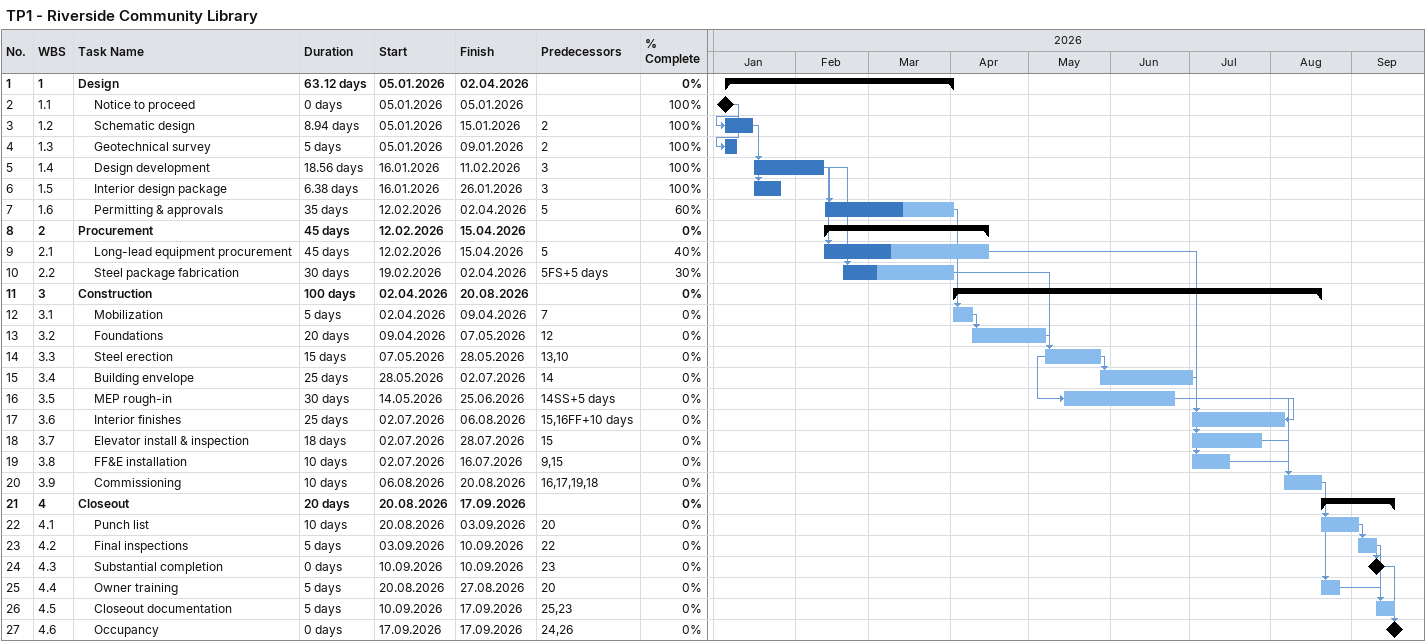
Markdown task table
TP1 - Riverside Community Library

| ID | WBS | Task | Duration | Start | Finish | Predecessors | % complete |
|---|---|---|---|---|---|---|---|
| 1 | 1 | **Design** | 63.12d | 2026-01-05 | 2026-04-02 |  | 0 |
| 2 | 1.1 | Notice to proceed | 0d | 2026-01-05 | 2026-01-05 |  | 100 |
| 3 | 1.2 | Schematic design | 8.94d | 2026-01-05 | 2026-01-15 | 2 | 100 |
| 4 | 1.3 | Geotechnical survey | 5d | 2026-01-05 | 2026-01-09 | 2 | 100 |
| 5 | 1.4 | Design development | 18.56d | 2026-01-16 | 2026-02-11 | 3 | 100 |
| 6 | 1.5 | Interior design package | 6.38d | 2026-01-16 | 2026-01-26 | 3 | 100 |
| 7 | 1.6 | Permitting & approvals | 35d | 2026-02-12 | 2026-04-02 | 5 | 60 |
| 8 | 2 | **Procurement** | 45d | 2026-02-12 | 2026-04-15 |  | 0 |
| 9 | 2.1 | Long-lead equipment procurement | 45d | 2026-02-12 | 2026-04-15 | 5 | 40 |
| 10 | 2.2 | Steel package fabrication | 30d | 2026-02-19 | 2026-04-02 | 5FS+5d | 30 |
| 11 | 3 | **Construction** | 100d | 2026-04-02 | 2026-08-20 |  | 0 |
| 12 | 3.1 | Mobilization | 5d | 2026-04-02 | 2026-04-09 | 7 | 0 |
| 13 | 3.2 | Foundations | 20d | 2026-04-09 | 2026-05-07 | 12 | 0 |
| 14 | 3.3 | Steel erection | 15d | 2026-05-07 | 2026-05-28 | 13, 10 | 0 |
| 15 | 3.4 | Building envelope | 25d | 2026-05-28 | 2026-07-02 | 14 | 0 |
| 16 | 3.5 | MEP rough-in | 30d | 2026-05-14 | 2026-06-25 | 14SS+5d | 0 |
| 17 | 3.6 | Interior finishes | 25d | 2026-07-02 | 2026-08-06 | 15, 16FF+10d | 0 |
| 18 | 3.7 | Elevator install & inspection | 18d | 2026-07-02 | 2026-07-28 | 15 | 0 |
| 19 | 3.8 | FF&E installation | 10d | 2026-07-02 | 2026-07-16 | 9, 15 | 0 |
| 20 | 3.9 | Commissioning | 10d | 2026-08-06 | 2026-08-20 | 16, 17, 19, 18 | 0 |
| 21 | 4 | **Closeout** | 20d | 2026-08-20 | 2026-09-17 |  | 0 |
| 22 | 4.1 | Punch list | 10d | 2026-08-20 | 2026-09-03 | 20 | 0 |
| 23 | 4.2 | Final inspections | 5d | 2026-09-03 | 2026-09-10 | 22 | 0 |
| 24 | 4.3 | Substantial completion | 0d | 2026-09-10 | 2026-09-10 | 23 | 0 |
| 25 | 4.4 | Owner training | 5d | 2026-08-20 | 2026-08-27 | 20 | 0 |
| 26 | 4.5 | Closeout documentation | 5d | 2026-09-10 | 2026-09-17 | 25, 23 | 0 |
| 27 | 4.6 | Occupancy | 0d | 2026-09-17 | 2026-09-17 | 24, 26 | 0 |
